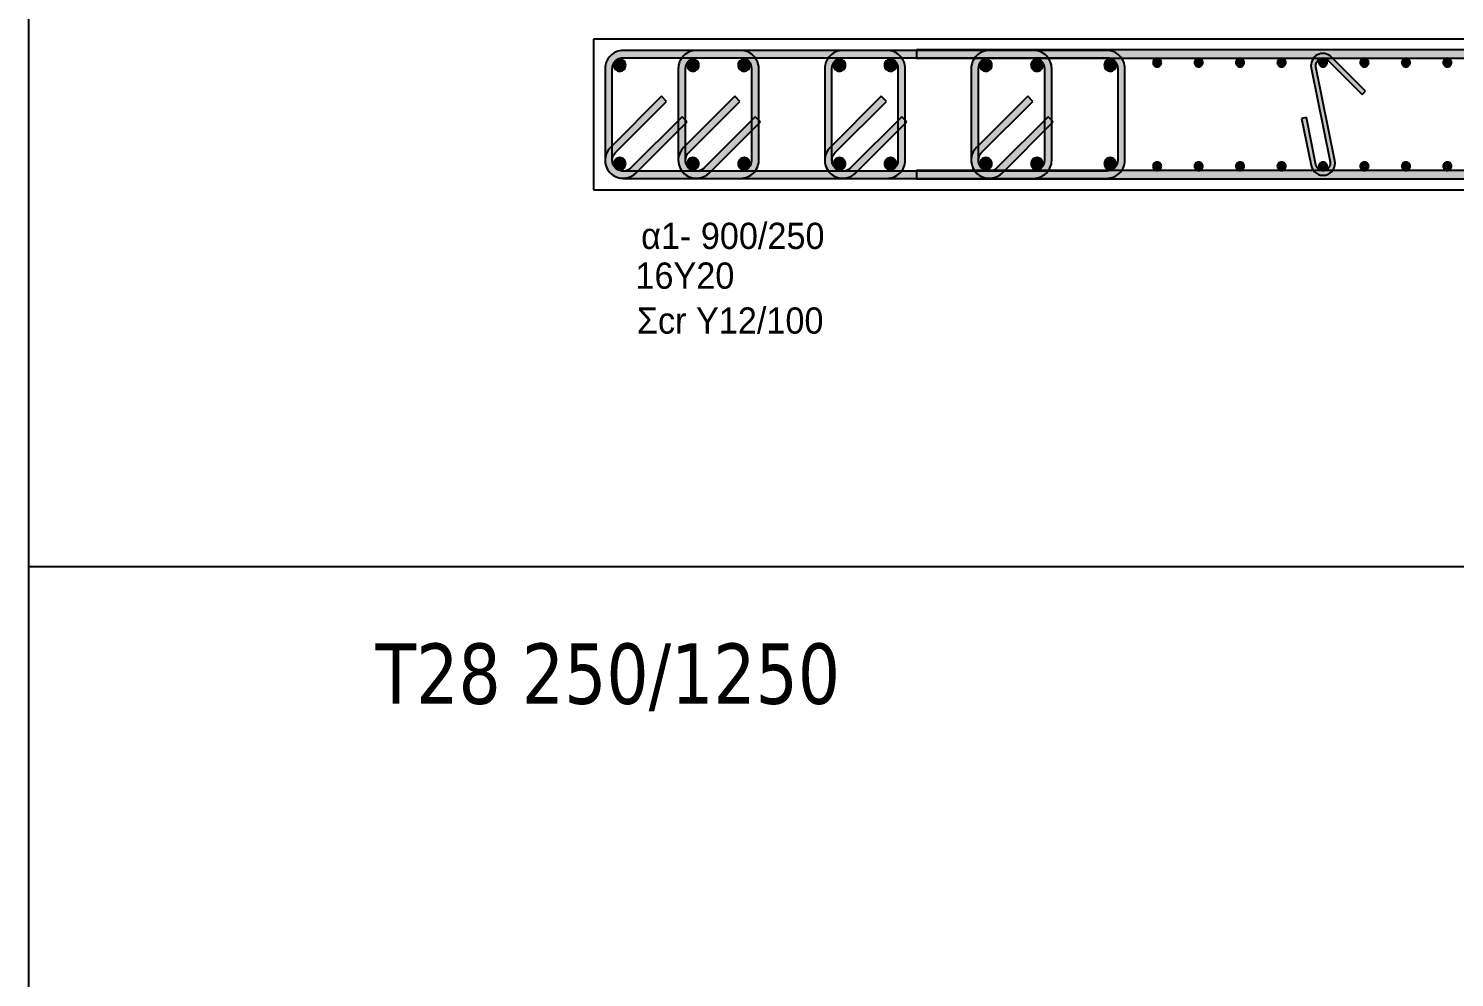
# Model space of a CAD drawing. Header units: millimetres. Extents: x -2171 to 1563, y -1758 to -1505.
# Drawn here: x -1164.87 to -1153.05, y -1611.93 to -1604.07 of the extents above; entities that cross this region are included whole.
import ezdxf

# ---------------------------------------------------------------- set-up
doc = ezdxf.new("R2010")
doc.units = ezdxf.units.MM
for name, color, linetype in [('Col_Det', 7, 'Continuous'), ('Col_Det_Fill', 7, 'Continuous'), ('Geo_Col_Pro_1', 7, 'Continuous'), ('pinakaki', 153, 'Continuous')]:
    doc.layers.add(name, color=color, linetype=linetype)
doc.styles.add('S1Arl22_b_934_161', font='arial.ttf', dxfattribs={"width": 0.933629, "height": 0.002175})
doc.styles.get("Standard").update_dxf_attribs({"font": 'tahoma.ttf'})

msp = doc.modelspace()

# ---------------------------------------------------------------- hatches: boundary and pattern name
at = {"layer": 'Col_Det_Fill'}
for color, points in [(252, [(-1159.9436, -1604.3096), (-1159.9436, -1604.2496, 0.4142136), (-1160.0936, -1604.3996), (-1160.0336, -1604.3996, -0.4142136)]), (12, [(-1160.0219, -1604.3713, 0.4142136), (-1159.9719, -1604.4213, 0.4142136), (-1159.9219, -1604.3713, 0.4142136), (-1159.9719, -1604.3213, 0.4142136)]), (252, [(-1155.9336, -1604.3096), (-1155.9336, -1604.2496), (-1159.9436, -1604.2496), (-1159.9436, -1604.3096)]), (252, [(-1159.3365, -1604.3096), (-1159.3365, -1604.2496, 0.4142136), (-1159.4865, -1604.3996), (-1159.4265, -1604.3996, -0.4142136)]), (56, [(-1159.4148, -1604.3713, 0.4142136), (-1159.3648, -1604.4213, 0.4142136), (-1159.3148, -1604.3713, 0.4142136), (-1159.3648, -1604.3213, 0.4142136)]), (252, [(-1158.9693, -1604.3096), (-1158.9693, -1604.2496), (-1159.3365, -1604.2496), (-1159.3365, -1604.3096)]), (56, [(-1158.991, -1604.3713, 0.4142136), (-1158.941, -1604.4213, 0.4142136), (-1158.891, -1604.3713, 0.4142136), (-1158.941, -1604.3213, 0.4142136)]), (252, [(-1158.8793, -1604.3996), (-1158.8193, -1604.3996, 0.4142136), (-1158.9693, -1604.2496), (-1158.9693, -1604.3096, -0.4142136)]), (252, [(-1158.1222, -1604.3096), (-1158.1222, -1604.2496, 0.4142136), (-1158.2722, -1604.3996), (-1158.2122, -1604.3996, -0.4142136)]), (56, [(-1158.2005, -1604.3713, 0.4142136), (-1158.1505, -1604.4213, 0.4142136), (-1158.1005, -1604.3713, 0.4142136), (-1158.1505, -1604.3213, 0.4142136)]), (252, [(-1157.755, -1604.3096), (-1157.755, -1604.2496), (-1158.1222, -1604.2496), (-1158.1222, -1604.3096)]), (56, [(-1157.7768, -1604.3713, 0.4142136), (-1157.7268, -1604.4213, 0.4142136), (-1157.6768, -1604.3713, 0.4142136), (-1157.7268, -1604.3213, 0.4142136)]), (252, [(-1157.665, -1604.3996), (-1157.605, -1604.3996, 0.4142136), (-1157.755, -1604.2496), (-1157.755, -1604.3096, -0.4142136)]), (252, [(-1142.8663, -1604.3146), (-1142.8663, -1604.2446), (-1157.511, -1604.2446), (-1157.511, -1604.3146)]), (252, [(-1156.9079, -1604.3096), (-1156.9079, -1604.2496, 0.4142136), (-1157.0579, -1604.3996), (-1156.9979, -1604.3996, -0.4142136)]), (56, [(-1156.9862, -1604.3713, 0.4142136), (-1156.9362, -1604.4213, 0.4142136), (-1156.8862, -1604.3713, 0.4142136), (-1156.9362, -1604.3213, 0.4142136)]), (252, [(-1156.5408, -1604.3096), (-1156.5408, -1604.2496), (-1156.9079, -1604.2496), (-1156.9079, -1604.3096)]), (56, [(-1156.5625, -1604.3713, 0.4142136), (-1156.5125, -1604.4213, 0.4142136), (-1156.4625, -1604.3713, 0.4142136), (-1156.5125, -1604.3213, 0.4142136)]), (252, [(-1156.4508, -1604.3996), (-1156.3908, -1604.3996, 0.4142136), (-1156.5408, -1604.2496), (-1156.5408, -1604.3096, -0.4142136)]), (12, [(-1155.9553, -1604.3713, 0.4142136), (-1155.9053, -1604.4213, 0.4142136), (-1155.8553, -1604.3713, 0.4142136), (-1155.9053, -1604.3213, 0.4142136)]), (252, [(-1155.8436, -1604.3996), (-1155.7836, -1604.3996, 0.4142136), (-1155.9336, -1604.2496), (-1155.9336, -1604.3096, -0.4142136)]), (133, [(-1155.5513, -1604.3496, 0.4142136), (-1155.5163, -1604.3846, 0.4142136), (-1155.4813, -1604.3496, 0.4142136), (-1155.5163, -1604.3146, 0.4142136)]), (133, [(-1155.2075, -1604.3496, 0.4142136), (-1155.1725, -1604.3846, 0.4142136), (-1155.1375, -1604.3496, 0.4142136), (-1155.1725, -1604.3146, 0.4142136)]), (133, [(-1154.8638, -1604.3496, 0.4142136), (-1154.8288, -1604.3846, 0.4142136), (-1154.7938, -1604.3496, 0.4142136), (-1154.8288, -1604.3146, 0.4142136)]), (133, [(-1154.5201, -1604.3496, 0.4142136), (-1154.4851, -1604.3846, 0.4142136), (-1154.4501, -1604.3496, 0.4142136), (-1154.4851, -1604.3146, 0.4142136)]), (252, [(-1154.2394, -1604.3943), (-1154.2002, -1604.3864, -0.7426155), (-1154.099, -1604.3321), (-1154.0707, -1604.3038, 0.7426155)]), (133, [(-1154.1764, -1604.3496, 0.4142136), (-1154.1414, -1604.3846, 0.4142136), (-1154.1064, -1604.3496, 0.4142136), (-1154.1414, -1604.3146, 0.4142136)]), (252, [(-1154.0707, -1604.3038), (-1154.099, -1604.3321), (-1153.8161, -1604.615), (-1153.7878, -1604.5867)]), (133, [(-1153.8327, -1604.3496, 0.4142136), (-1153.7977, -1604.3846, 0.4142136), (-1153.7627, -1604.3496, 0.4142136), (-1153.7977, -1604.3146, 0.4142136)]), (133, [(-1153.4889, -1604.3496, 0.4142136), (-1153.4539, -1604.3846, 0.4142136), (-1153.4189, -1604.3496, 0.4142136), (-1153.4539, -1604.3146, 0.4142136)]), (133, [(-1153.1452, -1604.3496, 0.4142136), (-1153.1102, -1604.3846, 0.4142136), (-1153.0752, -1604.3496, 0.4142136), (-1153.1102, -1604.3146, 0.4142136)]), (252, [(-1160.0336, -1604.3996), (-1160.0936, -1604.3996), (-1160.0936, -1605.1596), (-1160.0336, -1605.1596)]), (252, [(-1159.4265, -1604.3996), (-1159.4865, -1604.3996), (-1159.4865, -1605.1596), (-1159.4265, -1605.1596)]), (252, [(-1158.8793, -1605.1596), (-1158.8193, -1605.1596), (-1158.8193, -1604.3996), (-1158.8793, -1604.3996)]), (252, [(-1158.2122, -1604.3996), (-1158.2722, -1604.3996), (-1158.2722, -1605.1596), (-1158.2122, -1605.1596)]), (252, [(-1157.665, -1605.1596), (-1157.605, -1605.1596), (-1157.605, -1604.3996), (-1157.665, -1604.3996)]), (252, [(-1156.9979, -1604.3996), (-1157.0579, -1604.3996), (-1157.0579, -1605.1596), (-1156.9979, -1605.1596)]), (252, [(-1156.4508, -1605.1596), (-1156.3908, -1605.1596), (-1156.3908, -1604.3996), (-1156.4508, -1604.3996)]), (252, [(-1155.8436, -1605.1596), (-1155.7836, -1605.1596), (-1155.7836, -1604.3996), (-1155.8436, -1604.3996)]), (252, [(-1154.0826, -1605.1727), (-1154.0434, -1605.1648), (-1154.2002, -1604.3864), (-1154.2394, -1604.3943)]), (252, [(-1159.583, -1604.6717), (-1159.6254, -1604.6292), (-1160.0497, -1605.0535), (-1160.0073, -1605.0959)]), (252, [(-1158.9758, -1604.6717), (-1159.0183, -1604.6292), (-1159.4425, -1605.0535), (-1159.4001, -1605.0959)]), (252, [(-1157.7616, -1604.6717), (-1157.804, -1604.6292), (-1158.2283, -1605.0535), (-1158.1858, -1605.0959)]), (252, [(-1156.5473, -1604.6717), (-1156.5897, -1604.6292), (-1157.014, -1605.0535), (-1156.9715, -1605.0959)]), (252, [(-1159.88, -1605.2232), (-1159.8375, -1605.2656), (-1159.4133, -1604.8414), (-1159.4557, -1604.7989)]), (252, [(-1159.2728, -1605.2232), (-1159.2304, -1605.2656), (-1158.8061, -1604.8414), (-1158.8486, -1604.7989)]), (252, [(-1158.0585, -1605.2232), (-1158.0161, -1605.2656), (-1157.5919, -1604.8414), (-1157.6343, -1604.7989)]), (252, [(-1156.8443, -1605.2232), (-1156.8018, -1605.2656), (-1156.3776, -1604.8414), (-1156.42, -1604.7989)]), (252, [(-1154.2792, -1604.8043), (-1154.3184, -1604.8122), (-1154.2394, -1605.2043), (-1154.2002, -1605.1964)]), (252, [(-1160.0073, -1605.0959), (-1160.0497, -1605.0535, 0.6681786), (-1159.9436, -1605.3096), (-1159.9436, -1605.2496, -0.6681786)]), (252, [(-1159.4001, -1605.0959), (-1159.4425, -1605.0535, 0.6681786), (-1159.3365, -1605.3096), (-1159.3365, -1605.2496, -0.6681786)]), (252, [(-1158.1858, -1605.0959), (-1158.2283, -1605.0535, 0.6681786), (-1158.1222, -1605.3096), (-1158.1222, -1605.2496, -0.6681786)]), (252, [(-1156.9715, -1605.0959), (-1157.014, -1605.0535, 0.6681786), (-1156.9079, -1605.3096), (-1156.9079, -1605.2496, -0.6681786)]), (252, [(-1160.0336, -1605.1596), (-1160.0936, -1605.1596, 0.6681786), (-1159.8375, -1605.2656), (-1159.88, -1605.2232, -0.6681786)]), (12, [(-1160.0219, -1605.1878, 0.4142136), (-1159.9719, -1605.2378, 0.4142136), (-1159.9219, -1605.1878, 0.4142136), (-1159.9719, -1605.1378, 0.4142136)]), (252, [(-1159.4265, -1605.1596), (-1159.4865, -1605.1596, 0.6681786), (-1159.2304, -1605.2656), (-1159.2728, -1605.2232, -0.6681786)]), (56, [(-1159.4148, -1605.1878, 0.4142136), (-1159.3648, -1605.2378, 0.4142136), (-1159.3148, -1605.1878, 0.4142136), (-1159.3648, -1605.1378, 0.4142136)]), (56, [(-1158.991, -1605.1878, 0.4142136), (-1158.941, -1605.2378, 0.4142136), (-1158.891, -1605.1878, 0.4142136), (-1158.941, -1605.1378, 0.4142136)]), (252, [(-1158.9693, -1605.2496), (-1158.9693, -1605.3096, 0.4142136), (-1158.8193, -1605.1596), (-1158.8793, -1605.1596, -0.4142136)]), (252, [(-1158.2122, -1605.1596), (-1158.2722, -1605.1596, 0.6681786), (-1158.0161, -1605.2656), (-1158.0585, -1605.2232, -0.6681786)]), (56, [(-1158.2005, -1605.1878, 0.4142136), (-1158.1505, -1605.2378, 0.4142136), (-1158.1005, -1605.1878, 0.4142136), (-1158.1505, -1605.1378, 0.4142136)]), (56, [(-1157.7768, -1605.1878, 0.4142136), (-1157.7268, -1605.2378, 0.4142136), (-1157.6768, -1605.1878, 0.4142136), (-1157.7268, -1605.1378, 0.4142136)]), (252, [(-1157.755, -1605.2496), (-1157.755, -1605.3096, 0.4142136), (-1157.605, -1605.1596), (-1157.665, -1605.1596, -0.4142136)]), (252, [(-1156.9979, -1605.1596), (-1157.0579, -1605.1596, 0.6681786), (-1156.8018, -1605.2656), (-1156.8443, -1605.2232, -0.6681786)]), (56, [(-1156.9862, -1605.1878, 0.4142136), (-1156.9362, -1605.2378, 0.4142136), (-1156.8862, -1605.1878, 0.4142136), (-1156.9362, -1605.1378, 0.4142136)]), (56, [(-1156.5625, -1605.1878, 0.4142136), (-1156.5125, -1605.2378, 0.4142136), (-1156.4625, -1605.1878, 0.4142136), (-1156.5125, -1605.1378, 0.4142136)]), (252, [(-1156.5408, -1605.2496), (-1156.5408, -1605.3096, 0.4142136), (-1156.3908, -1605.1596), (-1156.4508, -1605.1596, -0.4142136)]), (12, [(-1155.9553, -1605.1878, 0.4142136), (-1155.9053, -1605.2378, 0.4142136), (-1155.8553, -1605.1878, 0.4142136), (-1155.9053, -1605.1378, 0.4142136)]), (252, [(-1155.9336, -1605.2496), (-1155.9336, -1605.3096, 0.4142136), (-1155.7836, -1605.1596), (-1155.8436, -1605.1596, -0.4142136)]), (133, [(-1155.5513, -1605.2096, 0.4142136), (-1155.5163, -1605.2446, 0.4142136), (-1155.4813, -1605.2096, 0.4142136), (-1155.5163, -1605.1746, 0.4142136)]), (133, [(-1155.2075, -1605.2096, 0.4142136), (-1155.1725, -1605.2446, 0.4142136), (-1155.1375, -1605.2096, 0.4142136), (-1155.1725, -1605.1746, 0.4142136)]), (133, [(-1154.8638, -1605.2096, 0.4142136), (-1154.8288, -1605.2446, 0.4142136), (-1154.7938, -1605.2096, 0.4142136), (-1154.8288, -1605.1746, 0.4142136)]), (133, [(-1154.5201, -1605.2096, 0.4142136), (-1154.4851, -1605.2446, 0.4142136), (-1154.4501, -1605.2096, 0.4142136), (-1154.4851, -1605.1746, 0.4142136)]), (252, [(-1154.2002, -1605.1964), (-1154.2394, -1605.2043, 1), (-1154.0434, -1605.1648), (-1154.0826, -1605.1727, -1)]), (133, [(-1154.1764, -1605.2096, 0.4142136), (-1154.1414, -1605.2446, 0.4142136), (-1154.1064, -1605.2096, 0.4142136), (-1154.1414, -1605.1746, 0.4142136)]), (133, [(-1153.8327, -1605.2096, 0.4142136), (-1153.7977, -1605.2446, 0.4142136), (-1153.7627, -1605.2096, 0.4142136), (-1153.7977, -1605.1746, 0.4142136)]), (133, [(-1153.4889, -1605.2096, 0.4142136), (-1153.4539, -1605.2446, 0.4142136), (-1153.4189, -1605.2096, 0.4142136), (-1153.4539, -1605.1746, 0.4142136)]), (133, [(-1153.1452, -1605.2096, 0.4142136), (-1153.1102, -1605.2446, 0.4142136), (-1153.0752, -1605.2096, 0.4142136), (-1153.1102, -1605.1746, 0.4142136)]), (252, [(-1159.9436, -1605.2496), (-1159.9436, -1605.3096), (-1155.9336, -1605.3096), (-1155.9336, -1605.2496)]), (252, [(-1159.3365, -1605.2496), (-1159.3365, -1605.3096), (-1158.9693, -1605.3096), (-1158.9693, -1605.2496)]), (252, [(-1158.1222, -1605.2496), (-1158.1222, -1605.3096), (-1157.755, -1605.3096), (-1157.755, -1605.2496)]), (252, [(-1157.511, -1605.2446), (-1157.511, -1605.3146), (-1142.8663, -1605.3146), (-1142.8663, -1605.2446)]), (252, [(-1156.9079, -1605.2496), (-1156.9079, -1605.3096), (-1156.5408, -1605.3096), (-1156.5408, -1605.2496)])]:
    msp.add_hatch(color=color, dxfattribs=at).paths.add_polyline_path(points)

# ---------------------------------------------------------------- linework, layer by layer
at = {"layer": 'Col_Det', "color": 7}
for points in [[(-1140.1886, -1604.1546), (-1160.1886, -1604.1546)], [(-1160.1886, -1604.1546), (-1160.1886, -1605.4046)], [(-1155.9336, -1604.2496), (-1159.9436, -1604.2496)], [(-1159.9436, -1604.3096), (-1155.9336, -1604.3096)], [(-1158.9693, -1604.2496), (-1159.3365, -1604.2496)], [(-1159.3365, -1604.3096), (-1158.9693, -1604.3096)], [(-1157.755, -1604.2496), (-1158.1222, -1604.2496)], [(-1158.1222, -1604.3096), (-1157.755, -1604.3096)], [(-1142.8663, -1604.2446), (-1157.511, -1604.2446)], [(-1157.511, -1604.2446), (-1157.511, -1604.3146)], [(-1157.511, -1604.3146), (-1142.8663, -1604.3146)], [(-1156.5408, -1604.2496), (-1156.9079, -1604.2496)], [(-1156.9079, -1604.3096), (-1156.5408, -1604.3096)], [(-1154.099, -1604.3321), (-1153.8161, -1604.615)], [(-1153.7878, -1604.5867), (-1154.0707, -1604.3038)], [(-1160.0936, -1604.3996), (-1160.0936, -1605.1596)], [(-1160.0336, -1605.1596), (-1160.0336, -1604.3996)], [(-1159.4865, -1604.3996), (-1159.4865, -1605.1596)], [(-1159.4265, -1605.1596), (-1159.4265, -1604.3996)], [(-1158.8793, -1604.3996), (-1158.8793, -1605.1596)], [(-1158.8193, -1605.1596), (-1158.8193, -1604.3996)], [(-1158.2722, -1604.3996), (-1158.2722, -1605.1596)], [(-1158.2122, -1605.1596), (-1158.2122, -1604.3996)], [(-1157.665, -1604.3996), (-1157.665, -1605.1596)], [(-1157.605, -1605.1596), (-1157.605, -1604.3996)], [(-1157.0579, -1604.3996), (-1157.0579, -1605.1596)], [(-1156.9979, -1605.1596), (-1156.9979, -1604.3996)], [(-1156.4508, -1604.3996), (-1156.4508, -1605.1596)], [(-1156.3908, -1605.1596), (-1156.3908, -1604.3996)], [(-1155.8436, -1604.3996), (-1155.8436, -1605.1596)], [(-1155.7836, -1605.1596), (-1155.7836, -1604.3996)], [(-1154.2394, -1604.3943), (-1154.0826, -1605.1727)], [(-1154.0434, -1605.1648), (-1154.2002, -1604.3864)], [(-1153.8161, -1604.615), (-1153.7878, -1604.5867)], [(-1159.6254, -1604.6292), (-1160.0497, -1605.0535)], [(-1160.0073, -1605.0959), (-1159.583, -1604.6717)], [(-1159.583, -1604.6717), (-1159.6254, -1604.6292)], [(-1159.0183, -1604.6292), (-1159.4425, -1605.0535)], [(-1159.4001, -1605.0959), (-1158.9758, -1604.6717)], [(-1158.9758, -1604.6717), (-1159.0183, -1604.6292)], [(-1157.804, -1604.6292), (-1158.2283, -1605.0535)], [(-1158.1858, -1605.0959), (-1157.7616, -1604.6717)], [(-1157.7616, -1604.6717), (-1157.804, -1604.6292)], [(-1156.5897, -1604.6292), (-1157.014, -1605.0535)], [(-1156.9715, -1605.0959), (-1156.5473, -1604.6717)], [(-1156.5473, -1604.6717), (-1156.5897, -1604.6292)], [(-1159.4557, -1604.7989), (-1159.88, -1605.2232)], [(-1159.4133, -1604.8414), (-1159.4557, -1604.7989)], [(-1158.8486, -1604.7989), (-1159.2728, -1605.2232)], [(-1158.8061, -1604.8414), (-1158.8486, -1604.7989)], [(-1157.6343, -1604.7989), (-1158.0585, -1605.2232)], [(-1157.5919, -1604.8414), (-1157.6343, -1604.7989)], [(-1156.42, -1604.7989), (-1156.8443, -1605.2232)], [(-1156.3776, -1604.8414), (-1156.42, -1604.7989)], [(-1154.2792, -1604.8043), (-1154.3184, -1604.8122)], [(-1154.3184, -1604.8122), (-1154.2394, -1605.2043)], [(-1154.2002, -1605.1964), (-1154.2792, -1604.8043)], [(-1159.8375, -1605.2656), (-1159.4133, -1604.8414)], [(-1159.2304, -1605.2656), (-1158.8061, -1604.8414)], [(-1158.0161, -1605.2656), (-1157.5919, -1604.8414)], [(-1156.8018, -1605.2656), (-1156.3776, -1604.8414)], [(-1155.9336, -1605.2496), (-1159.9436, -1605.2496)], [(-1158.9693, -1605.2496), (-1159.3365, -1605.2496)], [(-1157.755, -1605.2496), (-1158.1222, -1605.2496)], [(-1157.511, -1605.2446), (-1157.511, -1605.3146)], [(-1142.8663, -1605.2446), (-1157.511, -1605.2446)], [(-1156.5408, -1605.2496), (-1156.9079, -1605.2496)], [(-1160.1886, -1605.4046), (-1140.1886, -1605.4046)], [(-1159.9436, -1605.3096), (-1155.9336, -1605.3096)], [(-1159.3365, -1605.3096), (-1158.9693, -1605.3096)], [(-1158.1222, -1605.3096), (-1157.755, -1605.3096)], [(-1157.511, -1605.3146), (-1142.8663, -1605.3146)], [(-1156.9079, -1605.3096), (-1156.5408, -1605.3096)]]:
    msp.add_lwpolyline(points, dxfattribs=at)
for points in [[(-1159.9436, -1604.2496, 0.4142136), (-1160.0936, -1604.3996)], [(-1160.0336, -1604.3996, -0.4142136), (-1159.9436, -1604.3096, -0.4142136)], [(-1159.9719, -1604.3213, 0.4142136), (-1160.0219, -1604.3713, 0.4142136)], [(-1159.9219, -1604.3713, 0.4142136), (-1159.9719, -1604.3213, 0.4142136)], [(-1159.3365, -1604.2496, 0.4142136), (-1159.4865, -1604.3996)], [(-1159.4265, -1604.3996, -0.4142136), (-1159.3365, -1604.3096, -0.4142136)], [(-1159.3648, -1604.3213, 0.4142136), (-1159.4148, -1604.3713, 0.4142136)], [(-1159.3148, -1604.3713, 0.4142136), (-1159.3648, -1604.3213, 0.4142136)], [(-1158.941, -1604.3213, 0.4142136), (-1158.991, -1604.3713, 0.4142136)], [(-1158.8193, -1604.3996, 0.4142136), (-1158.9693, -1604.2496)], [(-1158.9693, -1604.3096, -0.4142136), (-1158.8793, -1604.3996, -0.4142136)], [(-1158.891, -1604.3713, 0.4142136), (-1158.941, -1604.3213, 0.4142136)], [(-1158.1222, -1604.2496, 0.4142136), (-1158.2722, -1604.3996)], [(-1158.2122, -1604.3996, -0.4142136), (-1158.1222, -1604.3096, -0.4142136)], [(-1158.1505, -1604.3213, 0.4142136), (-1158.2005, -1604.3713, 0.4142136)], [(-1158.1005, -1604.3713, 0.4142136), (-1158.1505, -1604.3213, 0.4142136)], [(-1157.7268, -1604.3213, 0.4142136), (-1157.7768, -1604.3713, 0.4142136)], [(-1157.605, -1604.3996, 0.4142136), (-1157.755, -1604.2496)], [(-1157.755, -1604.3096, -0.4142136), (-1157.665, -1604.3996, -0.4142136)], [(-1157.6768, -1604.3713, 0.4142136), (-1157.7268, -1604.3213, 0.4142136)], [(-1156.9079, -1604.2496, 0.4142136), (-1157.0579, -1604.3996)], [(-1156.9979, -1604.3996, -0.4142136), (-1156.9079, -1604.3096, -0.4142136)], [(-1156.9362, -1604.3213, 0.4142136), (-1156.9862, -1604.3713, 0.4142136)], [(-1156.8862, -1604.3713, 0.4142136), (-1156.9362, -1604.3213, 0.4142136)], [(-1156.5125, -1604.3213, 0.4142136), (-1156.5625, -1604.3713, 0.4142136)], [(-1156.3908, -1604.3996, 0.4142136), (-1156.5408, -1604.2496)], [(-1156.5408, -1604.3096, -0.4142136), (-1156.4508, -1604.3996, -0.4142136)], [(-1156.4625, -1604.3713, 0.4142136), (-1156.5125, -1604.3213, 0.4142136)], [(-1155.9053, -1604.3213, 0.4142136), (-1155.9553, -1604.3713, 0.4142136)], [(-1155.7836, -1604.3996, 0.4142136), (-1155.9336, -1604.2496)], [(-1155.9336, -1604.3096, -0.4142136), (-1155.8436, -1604.3996, -0.4142136)], [(-1155.8553, -1604.3713, 0.4142136), (-1155.9053, -1604.3213, 0.4142136)], [(-1155.5163, -1604.3146, 0.4142136), (-1155.5513, -1604.3496, 0.4142136)], [(-1155.5513, -1604.3496, 0.4142136), (-1155.5163, -1604.3846, 0.4142136)], [(-1155.4813, -1604.3496, 0.4142136), (-1155.5163, -1604.3146, 0.4142136)], [(-1155.5163, -1604.3846, 0.4142136), (-1155.4813, -1604.3496, 0.4142136)], [(-1155.1725, -1604.3146, 0.4142136), (-1155.2075, -1604.3496, 0.4142136)], [(-1155.2075, -1604.3496, 0.4142136), (-1155.1725, -1604.3846, 0.4142136)], [(-1155.1375, -1604.3496, 0.4142136), (-1155.1725, -1604.3146, 0.4142136)], [(-1155.1725, -1604.3846, 0.4142136), (-1155.1375, -1604.3496, 0.4142136)], [(-1154.8288, -1604.3146, 0.4142136), (-1154.8638, -1604.3496, 0.4142136)], [(-1154.8638, -1604.3496, 0.4142136), (-1154.8288, -1604.3846, 0.4142136)], [(-1154.7938, -1604.3496, 0.4142136), (-1154.8288, -1604.3146, 0.4142136)], [(-1154.8288, -1604.3846, 0.4142136), (-1154.7938, -1604.3496, 0.4142136)], [(-1154.4851, -1604.3146, 0.4142136), (-1154.5201, -1604.3496, 0.4142136)], [(-1154.5201, -1604.3496, 0.4142136), (-1154.4851, -1604.3846, 0.4142136)], [(-1154.4501, -1604.3496, 0.4142136), (-1154.4851, -1604.3146, 0.4142136)], [(-1154.4851, -1604.3846, 0.4142136), (-1154.4501, -1604.3496, 0.4142136)], [(-1154.0707, -1604.3038, 0.7426155), (-1154.2394, -1604.3943, 0.7426155)], [(-1154.2002, -1604.3864, -0.7426155), (-1154.099, -1604.3321)], [(-1154.1414, -1604.3146, 0.4142136), (-1154.1764, -1604.3496, 0.4142136)], [(-1154.1764, -1604.3496, 0.4142136), (-1154.1414, -1604.3846, 0.4142136)], [(-1154.1064, -1604.3496, 0.4142136), (-1154.1414, -1604.3146, 0.4142136)], [(-1154.1414, -1604.3846, 0.4142136), (-1154.1064, -1604.3496, 0.4142136)], [(-1153.7977, -1604.3146, 0.4142136), (-1153.8327, -1604.3496, 0.4142136)], [(-1153.8327, -1604.3496, 0.4142136), (-1153.7977, -1604.3846, 0.4142136)], [(-1153.7627, -1604.3496, 0.4142136), (-1153.7977, -1604.3146, 0.4142136)], [(-1153.7977, -1604.3846, 0.4142136), (-1153.7627, -1604.3496, 0.4142136)], [(-1153.4539, -1604.3146, 0.4142136), (-1153.4889, -1604.3496, 0.4142136)], [(-1153.4889, -1604.3496, 0.4142136), (-1153.4539, -1604.3846, 0.4142136)], [(-1153.4189, -1604.3496, 0.4142136), (-1153.4539, -1604.3146, 0.4142136)], [(-1153.4539, -1604.3846, 0.4142136), (-1153.4189, -1604.3496, 0.4142136)], [(-1153.1102, -1604.3146, 0.4142136), (-1153.1452, -1604.3496, 0.4142136)], [(-1153.1452, -1604.3496, 0.4142136), (-1153.1102, -1604.3846, 0.4142136)], [(-1153.0752, -1604.3496, 0.4142136), (-1153.1102, -1604.3146, 0.4142136)], [(-1153.1102, -1604.3846, 0.4142136), (-1153.0752, -1604.3496, 0.4142136)], [(-1160.0219, -1604.3713, 0.4142136), (-1159.9719, -1604.4213, 0.4142136)], [(-1159.9719, -1604.4213, 0.4142136), (-1159.9219, -1604.3713, 0.4142136)], [(-1159.4148, -1604.3713, 0.4142136), (-1159.3648, -1604.4213, 0.4142136)], [(-1159.3648, -1604.4213, 0.4142136), (-1159.3148, -1604.3713, 0.4142136)], [(-1158.991, -1604.3713, 0.4142136), (-1158.941, -1604.4213, 0.4142136)], [(-1158.941, -1604.4213, 0.4142136), (-1158.891, -1604.3713, 0.4142136)], [(-1158.2005, -1604.3713, 0.4142136), (-1158.1505, -1604.4213, 0.4142136)], [(-1158.1505, -1604.4213, 0.4142136), (-1158.1005, -1604.3713, 0.4142136)], [(-1157.7768, -1604.3713, 0.4142136), (-1157.7268, -1604.4213, 0.4142136)], [(-1157.7268, -1604.4213, 0.4142136), (-1157.6768, -1604.3713, 0.4142136)], [(-1156.9862, -1604.3713, 0.4142136), (-1156.9362, -1604.4213, 0.4142136)], [(-1156.9362, -1604.4213, 0.4142136), (-1156.8862, -1604.3713, 0.4142136)], [(-1156.5625, -1604.3713, 0.4142136), (-1156.5125, -1604.4213, 0.4142136)], [(-1156.5125, -1604.4213, 0.4142136), (-1156.4625, -1604.3713, 0.4142136)], [(-1155.9553, -1604.3713, 0.4142136), (-1155.9053, -1604.4213, 0.4142136)], [(-1155.9053, -1604.4213, 0.4142136), (-1155.8553, -1604.3713, 0.4142136)], [(-1160.0497, -1605.0535, 0.6681786), (-1159.9436, -1605.3096)], [(-1159.4425, -1605.0535, 0.6681786), (-1159.3365, -1605.3096)], [(-1158.2283, -1605.0535, 0.6681786), (-1158.1222, -1605.3096)], [(-1157.014, -1605.0535, 0.6681786), (-1156.9079, -1605.3096)], [(-1160.0936, -1605.1596, 0.6681786), (-1159.8375, -1605.2656)], [(-1159.9436, -1605.2496, -0.6681786), (-1160.0073, -1605.0959, -0.6681786)], [(-1159.88, -1605.2232, -0.6681786), (-1160.0336, -1605.1596, -0.6681786)], [(-1159.9719, -1605.1378, 0.4142136), (-1160.0219, -1605.1878, 0.4142136)], [(-1160.0219, -1605.1878, 0.4142136), (-1159.9719, -1605.2378, 0.4142136)], [(-1159.9219, -1605.1878, 0.4142136), (-1159.9719, -1605.1378, 0.4142136)], [(-1159.9719, -1605.2378, 0.4142136), (-1159.9219, -1605.1878, 0.4142136)], [(-1159.4865, -1605.1596, 0.6681786), (-1159.2304, -1605.2656)], [(-1159.3365, -1605.2496, -0.6681786), (-1159.4001, -1605.0959, -0.6681786)], [(-1159.2728, -1605.2232, -0.6681786), (-1159.4265, -1605.1596, -0.6681786)], [(-1159.3648, -1605.1378, 0.4142136), (-1159.4148, -1605.1878, 0.4142136)], [(-1159.4148, -1605.1878, 0.4142136), (-1159.3648, -1605.2378, 0.4142136)], [(-1159.3148, -1605.1878, 0.4142136), (-1159.3648, -1605.1378, 0.4142136)], [(-1159.3648, -1605.2378, 0.4142136), (-1159.3148, -1605.1878, 0.4142136)], [(-1158.941, -1605.1378, 0.4142136), (-1158.991, -1605.1878, 0.4142136)], [(-1158.991, -1605.1878, 0.4142136), (-1158.941, -1605.2378, 0.4142136)], [(-1158.9693, -1605.3096, 0.4142136), (-1158.8193, -1605.1596)], [(-1158.8793, -1605.1596, -0.4142136), (-1158.9693, -1605.2496, -0.4142136)], [(-1158.891, -1605.1878, 0.4142136), (-1158.941, -1605.1378, 0.4142136)], [(-1158.941, -1605.2378, 0.4142136), (-1158.891, -1605.1878, 0.4142136)], [(-1158.2722, -1605.1596, 0.6681786), (-1158.0161, -1605.2656)], [(-1158.1222, -1605.2496, -0.6681786), (-1158.1858, -1605.0959, -0.6681786)], [(-1158.0585, -1605.2232, -0.6681786), (-1158.2122, -1605.1596, -0.6681786)], [(-1158.1505, -1605.1378, 0.4142136), (-1158.2005, -1605.1878, 0.4142136)], [(-1158.2005, -1605.1878, 0.4142136), (-1158.1505, -1605.2378, 0.4142136)], [(-1158.1005, -1605.1878, 0.4142136), (-1158.1505, -1605.1378, 0.4142136)], [(-1158.1505, -1605.2378, 0.4142136), (-1158.1005, -1605.1878, 0.4142136)], [(-1157.7268, -1605.1378, 0.4142136), (-1157.7768, -1605.1878, 0.4142136)], [(-1157.7768, -1605.1878, 0.4142136), (-1157.7268, -1605.2378, 0.4142136)], [(-1157.755, -1605.3096, 0.4142136), (-1157.605, -1605.1596)], [(-1157.665, -1605.1596, -0.4142136), (-1157.755, -1605.2496, -0.4142136)], [(-1157.6768, -1605.1878, 0.4142136), (-1157.7268, -1605.1378, 0.4142136)], [(-1157.7268, -1605.2378, 0.4142136), (-1157.6768, -1605.1878, 0.4142136)], [(-1157.0579, -1605.1596, 0.6681786), (-1156.8018, -1605.2656)], [(-1156.9079, -1605.2496, -0.6681786), (-1156.9715, -1605.0959, -0.6681786)], [(-1156.8443, -1605.2232, -0.6681786), (-1156.9979, -1605.1596, -0.6681786)], [(-1156.9362, -1605.1378, 0.4142136), (-1156.9862, -1605.1878, 0.4142136)], [(-1156.9862, -1605.1878, 0.4142136), (-1156.9362, -1605.2378, 0.4142136)], [(-1156.8862, -1605.1878, 0.4142136), (-1156.9362, -1605.1378, 0.4142136)], [(-1156.9362, -1605.2378, 0.4142136), (-1156.8862, -1605.1878, 0.4142136)], [(-1156.5125, -1605.1378, 0.4142136), (-1156.5625, -1605.1878, 0.4142136)], [(-1156.5625, -1605.1878, 0.4142136), (-1156.5125, -1605.2378, 0.4142136)], [(-1156.5408, -1605.3096, 0.4142136), (-1156.3908, -1605.1596)], [(-1156.4508, -1605.1596, -0.4142136), (-1156.5408, -1605.2496, -0.4142136)], [(-1156.4625, -1605.1878, 0.4142136), (-1156.5125, -1605.1378, 0.4142136)], [(-1156.5125, -1605.2378, 0.4142136), (-1156.4625, -1605.1878, 0.4142136)], [(-1155.9053, -1605.1378, 0.4142136), (-1155.9553, -1605.1878, 0.4142136)], [(-1155.9553, -1605.1878, 0.4142136), (-1155.9053, -1605.2378, 0.4142136)], [(-1155.9336, -1605.3096, 0.4142136), (-1155.7836, -1605.1596)], [(-1155.8436, -1605.1596, -0.4142136), (-1155.9336, -1605.2496, -0.4142136)], [(-1155.8553, -1605.1878, 0.4142136), (-1155.9053, -1605.1378, 0.4142136)], [(-1155.9053, -1605.2378, 0.4142136), (-1155.8553, -1605.1878, 0.4142136)], [(-1155.5163, -1605.1746, 0.4142136), (-1155.5513, -1605.2096, 0.4142136)], [(-1155.4813, -1605.2096, 0.4142136), (-1155.5163, -1605.1746, 0.4142136)], [(-1155.1725, -1605.1746, 0.4142136), (-1155.2075, -1605.2096, 0.4142136)], [(-1155.1375, -1605.2096, 0.4142136), (-1155.1725, -1605.1746, 0.4142136)], [(-1154.8288, -1605.1746, 0.4142136), (-1154.8638, -1605.2096, 0.4142136)], [(-1154.7938, -1605.2096, 0.4142136), (-1154.8288, -1605.1746, 0.4142136)], [(-1154.4851, -1605.1746, 0.4142136), (-1154.5201, -1605.2096, 0.4142136)], [(-1154.4501, -1605.2096, 0.4142136), (-1154.4851, -1605.1746, 0.4142136)], [(-1154.2394, -1605.2043, 1), (-1154.0434, -1605.1648)], [(-1154.0826, -1605.1727, -1), (-1154.2002, -1605.1964, -1)], [(-1154.1414, -1605.1746, 0.4142136), (-1154.1764, -1605.2096, 0.4142136)], [(-1154.1064, -1605.2096, 0.4142136), (-1154.1414, -1605.1746, 0.4142136)], [(-1153.7977, -1605.1746, 0.4142136), (-1153.8327, -1605.2096, 0.4142136)], [(-1153.7627, -1605.2096, 0.4142136), (-1153.7977, -1605.1746, 0.4142136)], [(-1153.4539, -1605.1746, 0.4142136), (-1153.4889, -1605.2096, 0.4142136)], [(-1153.4189, -1605.2096, 0.4142136), (-1153.4539, -1605.1746, 0.4142136)], [(-1153.1102, -1605.1746, 0.4142136), (-1153.1452, -1605.2096, 0.4142136)], [(-1153.0752, -1605.2096, 0.4142136), (-1153.1102, -1605.1746, 0.4142136)], [(-1155.5513, -1605.2096, 0.4142136), (-1155.5163, -1605.2446, 0.4142136)], [(-1155.5163, -1605.2446, 0.4142136), (-1155.4813, -1605.2096, 0.4142136)], [(-1155.2075, -1605.2096, 0.4142136), (-1155.1725, -1605.2446, 0.4142136)], [(-1155.1725, -1605.2446, 0.4142136), (-1155.1375, -1605.2096, 0.4142136)], [(-1154.8638, -1605.2096, 0.4142136), (-1154.8288, -1605.2446, 0.4142136)], [(-1154.8288, -1605.2446, 0.4142136), (-1154.7938, -1605.2096, 0.4142136)], [(-1154.5201, -1605.2096, 0.4142136), (-1154.4851, -1605.2446, 0.4142136)], [(-1154.4851, -1605.2446, 0.4142136), (-1154.4501, -1605.2096, 0.4142136)], [(-1154.1764, -1605.2096, 0.4142136), (-1154.1414, -1605.2446, 0.4142136)], [(-1154.1414, -1605.2446, 0.4142136), (-1154.1064, -1605.2096, 0.4142136)], [(-1153.8327, -1605.2096, 0.4142136), (-1153.7977, -1605.2446, 0.4142136)], [(-1153.7977, -1605.2446, 0.4142136), (-1153.7627, -1605.2096, 0.4142136)], [(-1153.4889, -1605.2096, 0.4142136), (-1153.4539, -1605.2446, 0.4142136)], [(-1153.4539, -1605.2446, 0.4142136), (-1153.4189, -1605.2096, 0.4142136)], [(-1153.1452, -1605.2096, 0.4142136), (-1153.1102, -1605.2446, 0.4142136)], [(-1153.1102, -1605.2446, 0.4142136), (-1153.0752, -1605.2096, 0.4142136)]]:
    msp.add_lwpolyline(points, format="xyb", dxfattribs=at)
at = {"layer": 'Geo_Col_Pro_1', "color": 4, "linetype": 'Continuous', "ltscale": 0.5}
for p, q in [((-1164.8734, -1590.2497), (-1164.8734, -1630.2944)), ((-1164.8734, -1608.5274), (-1123.871, -1608.5274))]:
    msp.add_line(p, q, dxfattribs=at)

# ---------------------------------------------------------------- texts
at = {"layer": 'Col_Det', "color": 7, "style": 'S1Arl22_b_934_161', "width": 0.933629}
for s, p in [(' α1- 900/250', (-1159.8734, -1605.8951)), ('16Y20', (-1159.8419, -1606.2246)), ('Σcr Y12/100', (-1159.83, -1606.5971))]:
    msp.add_text(s, height=0.2175, dxfattribs=at).set_placement(p)
at = {"layer": 'pinakaki', "color": 1, "width": 0.933629}
msp.add_text('Τ28 250/1250 ', height=0.5, dxfattribs=at).set_placement((-1161.9954, -1609.6653))

doc.saveas('drawing.dxf')
